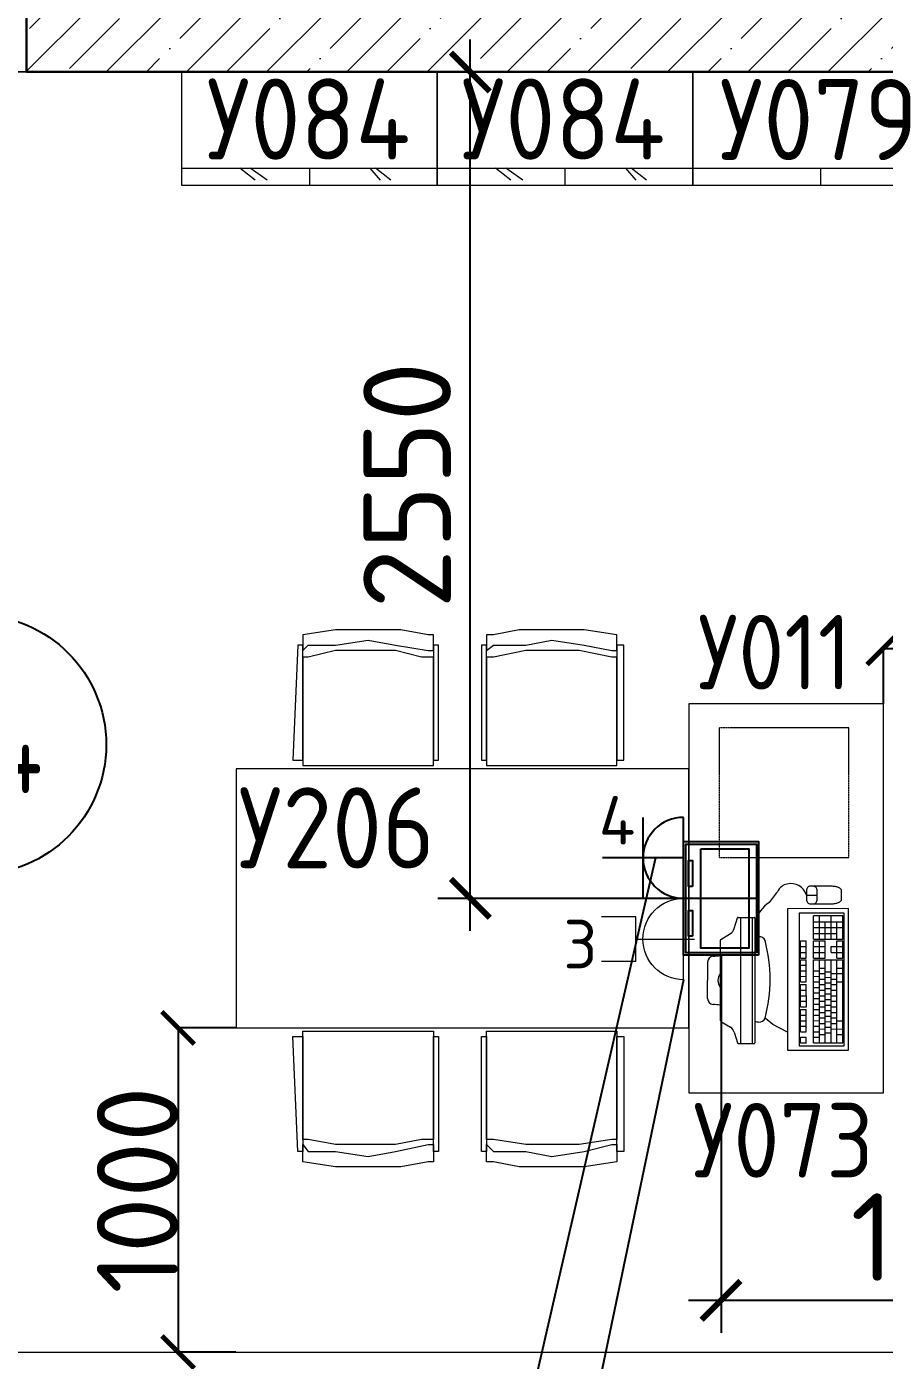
# Model space of a CAD drawing. Header units: millimetres. Extents: x -8417289 to 9420486, y 0 to 166066.
# Drawn here: x -167913 to -165266, y 67020 to 71135 of the extents above; entities that cross this region are included whole.
import ezdxf
from ezdxf import colors
from ezdxf.entities.mleader import LeaderData, LeaderLine
from ezdxf.enums import TextEntityAlignment as Align
from ezdxf.math import Vec2, Vec3

# ---------------------------------------------------------------- set-up
doc = ezdxf.new("R2010")
doc.units = ezdxf.units.MM
doc.header["$MEASUREMENT"] = 0
doc.header["$PDMODE"] = 3
doc.header["$PDSIZE"] = -4
for name, pattern in [('ADSK_Штриховая_ш2 п1', [3, 2, -1]), ('CENTER', [2, 1.25, -0.25, 0.25, -0.25]), ('HIDDEN', [6, 4, -2])]:
    doc.linetypes.add(name, pattern=pattern)
doc.layers.get('0').update_dxf_attribs({"color": 250, "lineweight": 9})
doc.layers.get('Defpoints').update_dxf_attribs({"color": 6})
for name, color, linetype, lineweight in [('_АР ТЕКСТ', 250, 'Continuous', 25), ('АР_Маркер экспликации', 239, 'Continuous', 13), ('АР_Номер помещения', 1, 'Continuous', 25), ('АР_Оси', 195, 'Continuous', 9), ('АР_Подоконники', 163, 'Continuous', 9), ('АР_Сущ Несущая стена', 216, 'Continuous', 30), ('АР_тонкая линия', 250, 'Continuous', 0), ('АР_Штриховка монолит', 250, 'Continuous', 9), ('ТХ_мебель передв', 250, 'Continuous', 13), ('ТХ_обор_комп принт', 30, 'Continuous', 13), ('ТХ_ОСНОВНОЙ', 103, 'Continuous', 25), ('ТХ_розетки СС', 3, 'Continuous', 0)]:
    doc.layers.add(name, color=color, linetype=linetype, lineweight=lineweight)
for name, color, linetype in [('ТХ_мебель передв_поз', 251, 'Continuous'), ('ТХ_обор_комп принт_поз', 30, 'Continuous'), ('ТХ_привязки ЭО', 96, 'Continuous'), ('ТХ_привязки_СС', 3, 'Continuous'), ('ТХ_привязки_ЭО', 96, 'Continuous'), ('ТХ_примечание', 40, 'Continuous'), ('ТХ_размеры', 240, 'Continuous'), ('ТХ_розетки ЭО', 86, 'Continuous')]:
    doc.layers.add(name, color=color, linetype=linetype)
doc.styles.add('GOST 2.304', font='CS_Gost2304.shx')
doc.styles.add('gost_A', font='CS_Gost2304.shx', dxfattribs={"width": 0.71})
doc.styles.add('ISOCPEUR', font='isocpeur.TTF')
doc.styles.add('ISOCPEUR_1', font='isocpeur.TTF', dxfattribs={"width": 0.9, "height": 250})
doc.dimstyles.new('R_100', dxfattribs={"dimtxt": 270, "dimasz": 120, "dimexe": 100, "dimexo": 0, "dimgap": 60, "dimtad": 1, "dimdec": 0, "dimrnd": 50, "dimzin": 0, "dimdsep": 46, "dimtxsty": 'ISOCPEUR', "dimblk": 'ARCHTICK', "dimcen": 0, "dimdle": 100, "dimclrd": 256, "dimclre": 256, "dimclrt": 256, "dimadec": 0, "dimazin": 0, "dimtfac": 2, "dimtdec": 0, "dimtofl": 0, "dimtmove": 1, "dimatfit": 3, "dimfxl": 1, "dimtvp": 3, "dimtolj": 1, "dimtzin": 0, "dimarcsym": 0})
doc.dimstyles.new('Копия SPDS', dxfattribs={"dimtxt": 250, "dimasz": 100, "dimexe": 0.5, "dimexo": 0.625, "dimtad": 1, "dimdec": 0, "dimrnd": 10, "dimtxsty": 'ISOCPEUR', "dimblk": 'ARCHTICK', "dimcen": 2.5, "dimdle": 0.5, "dimclrd": 256, "dimclre": 256, "dimclrt": 256, "dimadec": 0, "dimazin": 2, "dimtfac": 0.75, "dimtdec": 0, "dimtmove": 1, "dimatfit": 3, "dimfxl": 1, "dimtolj": 1, "dimarcsym": 1})

# ---------------------------------------------------------------- blocks, each defined once
blk = doc.blocks.new('*U81')
at = {"layer": 'АР_Номер помещения', "color": 7}
blk.add_circle((-15687.2, -2151.2), 400, dxfattribs=at)
at = {"color": 7, "style": 'ISOCPEUR', "width": 0.7, "flags": 1}
blk.add_attdef('КАТЕГОРИЯ', (-499.2, -2092.2), '', height=250, dxfattribs=at)
at = {"layer": 'АР_Номер помещения', "color": 7, "style": 'ISOCPEUR', "width": 0.7}
blk.add_attdef('НОМЕР_ПОМЕЩЕНИЯ', text='', height=300, dxfattribs=at).set_placement((-15687.2, -2151.2), align=Align.MIDDLE_CENTER)
blk = doc.blocks.new('_DotSmall')
at = {"color": 0, "linetype": 'ByBlock', "const_width": 0.5}
blk.add_lwpolyline([(-0.0625, 0, 1), (0.0625, 0, 1)], format="xyb", close=True, dxfattribs=at)
blk = doc.blocks.new('стол с тумбой 1200х600')
blk.add_lwpolyline([(-19012.2, 19801.1), (-19012.2, 21001.1), (-19612.2, 21001.1), (-19612.2, 19801.1)], close=True)
at = {"linetype": 'HIDDEN', "ltscale": 0.1}
blk.add_lwpolyline([(-19505.4, 19874.7), (-19105.4, 19874.7), (-19105.4, 20274.7), (-19505.4, 20274.7)], close=True, dxfattribs=at)
blk = doc.blocks.new('ПК-2')
at = {"extrusion": (6.19742e-05, -0.000470712, 1)}
for p, q in [((7035967.1, 1186827.6, 95), (7035877.1, 1186827.5, 95.1)), ((7035877.1, 1186827.5, 95.1), (7035877.6, 1186571, 94.9)), ((7035895.1, 1186827.5, 95.1), (7035895.6, 1186571, 94.9)), ((7035913.1, 1186827.5, 95.1), (7035913.6, 1186571, 94.9)), ((7035931.1, 1186827.6, 95.1), (7035931.6, 1186571.1, 94.9)), ((7035949.1, 1186827.6, 95.1), (7035949.6, 1186571.1, 94.9)), ((7035967.1, 1186827.6, 95), (7035967.6, 1186571.1, 94.9)), ((7036007.6, 1186827.7, 95), (7035989.6, 1186827.7, 95)), ((7036148.9, 1186442.6, 94.9), (7036148.1, 1186827.8, 95)), ((7036200.3, 1186829.7, 95), (7036149.9, 1186829.6, 95)), ((7036157.9, 1186440.8, 94.9), (7036157.1, 1186829.6, 95)), ((7036193.9, 1186440.9, 94.9), (7036193.1, 1186829.7, 95)), ((7036212.2, 1186795.1, 95), (7036202.1, 1186827.9, 95)), ((7036253.1, 1186761.9, 95), (7036223.8, 1186780.1, 95)), ((7036255.8, 1186512.8, 94.9), (7036255.4, 1186758, 95)), ((7036294.4, 1186691.8, 95), (7036294.6, 1186635.5, 94.9)), ((7036294.7, 1186579.1, 94.9), (7036294.6, 1186635.5, 94.9)), ((7035877.6, 1186566.5, 94.9), (7035877.7, 1186512.5, 94.9)), ((7035895.6, 1186566.5, 94.9), (7035895.7, 1186512.5, 94.9)), ((7035931.6, 1186566.6, 94.9), (7035931.7, 1186512.6, 94.9)), ((7035949.6, 1186566.6, 94.9), (7035949.7, 1186512.6, 94.9)), ((7035967.6, 1186566.6, 94.9), (7035967.7, 1186512.6, 94.9)), ((7035913.7, 1186548.5, 94.9), (7035913.7, 1186530.5, 94.9)), ((7035877.7, 1186508, 94.9), (7035877.9, 1186436, 94.9)), ((7035895.7, 1186508, 94.9), (7035895.9, 1186454, 94.9)), ((7035913.7, 1186508, 94.9), (7035913.9, 1186436, 94.9)), ((7035931.7, 1186508.1, 94.9), (7035931.9, 1186454.1, 94.9)), ((7035949.7, 1186508.1, 94.9), (7035949.9, 1186436.1, 94.9)), ((7035967.7, 1186508.1, 94.9), (7035967.9, 1186436.1, 94.9)), ((7036253.6, 1186508.9, 94.9), (7036224.3, 1186490.6, 94.9)), ((7036201.1, 1186440.9, 94.9), (7036150.7, 1186440.8, 94.9)), ((7036212.8, 1186475.5, 94.9), (7036202.9, 1186442.7, 94.9)), ((7035877.9, 1186436, 94.9), (7035967.9, 1186436.1, 94.9))]:
    blk.add_line(p, q, dxfattribs=at)
at = {"extrusion": (6.19742e-05, -0.000470712, 1), "elevation": -27.6}
for points in [[(7035859.1, 1186850), (7035859.9, 1186413.5), (7036048.9, 1186413.9), (7036048.1, 1186850.4)], [(7035872.6, 1186836.6), (7035873.4, 1186427.1), (7036012.9, 1186427.3), (7036012.1, 1186836.8)]]:
    blk.add_lwpolyline(points, close=True, dxfattribs=at)
for points in [[(7035967.2, 1186810.6), (7035949.2, 1186810.6)], [(7035989.6, 1186827.8), (7035989.7, 1186810.7)], [(7036007.7, 1186810.7), (7035989.7, 1186810.7)], [(7036007.6, 1186827.8), (7036007.7, 1186810.7)], [(7035895.2, 1186802), (7035877.2, 1186801.9)], [(7035895.2, 1186784.9), (7035877.2, 1186784.8)], [(7035913.2, 1186784.9), (7035895.2, 1186784.9)], [(7035931.2, 1186796.6), (7035913.2, 1186796.5)], [(7035931.2, 1186779.5), (7035913.2, 1186779.4)], [(7035949.2, 1186802.1), (7035931.2, 1186802)], [(7035949.2, 1186785), (7035931.2, 1186784.9)], [(7035967.2, 1186793.5), (7035949.2, 1186793.5)], [(7035967.2, 1186776.4), (7035949.2, 1186776.4)], [(7035989.7, 1186793.6), (7035989.8, 1186725.2)], [(7036007.7, 1186793.6), (7035989.7, 1186793.6)], [(7036007.7, 1186776.5), (7035989.7, 1186776.5)], [(7036007.7, 1186793.6), (7036007.8, 1186725.2)], [(7036048.2, 1186794.9), (7036092.7, 1186771.5), (7036117.2, 1186751.9)], [(7035895.3, 1186759.2), (7035877.3, 1186759.2)], [(7035913.2, 1186767.8), (7035895.2, 1186767.8)], [(7035913.3, 1186750.7), (7035895.3, 1186750.7)], [(7035913.3, 1186733.6), (7035895.3, 1186733.6)], [(7035931.2, 1186762.4), (7035913.2, 1186762.3)], [(7035931.3, 1186745.3), (7035913.3, 1186745.2)], [(7035931.3, 1186728.2), (7035913.3, 1186728.1)], [(7035949.2, 1186767.9), (7035931.2, 1186767.8)], [(7035949.3, 1186750.8), (7035931.3, 1186750.7)], [(7035949.3, 1186733.7), (7035931.3, 1186733.6)], [(7035967.3, 1186759.3), (7035949.3, 1186759.3)], [(7035967.3, 1186742.2), (7035949.3, 1186742.2)], [(7036007.8, 1186759.4), (7035989.8, 1186759.4)], [(7036007.8, 1186742.3), (7035989.8, 1186742.3)], [(7035913.3, 1186716.5), (7035895.3, 1186716.5)], [(7035913.4, 1186699.4), (7035895.4, 1186699.4)], [(7035931.3, 1186711.1), (7035913.3, 1186711)], [(7035931.4, 1186694), (7035913.4, 1186693.9)], [(7035949.3, 1186716.6), (7035931.3, 1186716.5)], [(7035949.4, 1186699.5), (7035931.4, 1186699.4)], [(7035967.3, 1186725.1), (7035949.3, 1186725.1)], [(7035967.3, 1186708), (7035949.3, 1186708)], [(7035967.4, 1186690.9), (7035949.4, 1186690.9)], [(7036007.8, 1186725.2), (7035989.8, 1186725.2)], [(7035989.8, 1186716.6), (7035990, 1186648.2)], [(7036007.8, 1186716.7), (7035989.8, 1186716.6)], [(7036007.9, 1186699.6), (7035989.9, 1186699.5)], [(7036007.8, 1186716.7), (7036008, 1186648.3)], [(7035913.4, 1186682.3), (7035895.4, 1186682.3)], [(7035913.4, 1186665.2), (7035895.4, 1186665.2)], [(7035913.5, 1186648.1), (7035895.5, 1186648.1)], [(7035931.4, 1186676.9), (7035913.4, 1186676.8)], [(7035931.4, 1186659.8), (7035913.4, 1186659.7)], [(7035949.4, 1186682.4), (7035931.4, 1186682.3)], [(7035949.4, 1186665.3), (7035931.4, 1186665.2)], [(7035949.5, 1186648.2), (7035931.5, 1186648.1)], [(7035967.4, 1186673.8), (7035949.4, 1186673.8)], [(7035967.4, 1186656.7), (7035949.4, 1186656.7)], [(7036007.9, 1186682.5), (7035989.9, 1186682.4)], [(7036007.9, 1186665.4), (7035989.9, 1186665.3)], [(7036008, 1186648.3), (7035990, 1186648.2)], [(7035895.5, 1186639.5), (7035877.5, 1186639.5)], [(7035895.5, 1186613.9), (7035877.5, 1186613.8)], [(7035913.5, 1186631), (7035895.5, 1186631)], [(7035913.5, 1186613.9), (7035895.5, 1186613.9)], [(7035931.5, 1186642.7), (7035913.5, 1186642.6)], [(7035931.5, 1186625.6), (7035913.5, 1186625.5)], [(7035931.5, 1186608.5), (7035913.5, 1186608.4)], [(7035949.5, 1186631.1), (7035931.5, 1186631)], [(7035949.5, 1186614), (7035931.5, 1186613.9)], [(7035967.5, 1186639.6), (7035949.5, 1186639.6)], [(7035967.5, 1186622.5), (7035949.5, 1186622.5)], [(7035967.5, 1186605.4), (7035949.5, 1186605.4)], [(7035990, 1186639.7), (7035990.1, 1186571.3)], [(7036008, 1186639.7), (7035990, 1186639.7)], [(7036008, 1186622.6), (7035990, 1186622.6)], [(7036008, 1186605.5), (7035990, 1186605.5)], [(7036008, 1186639.7), (7036008.1, 1186571.3)], [(7035895.6, 1186596.8), (7035877.6, 1186596.7)], [(7035967.6, 1186571.2), (7035877.6, 1186571.1)], [(7035895.6, 1186566.6), (7035877.6, 1186566.6)], [(7035949.6, 1186596.9), (7035931.6, 1186596.8)], [(7035967.6, 1186566.7), (7035931.6, 1186566.7)], [(7036008.1, 1186588.4), (7035990.1, 1186588.4)], [(7036008.1, 1186571.3), (7035990.1, 1186571.3)], [(7035990.1, 1186566.8), (7035990.2, 1186512.8)], [(7036008.1, 1186566.8), (7035990.1, 1186566.8)], [(7036008.1, 1186566.8), (7036008.2, 1186512.8)], [(7035913.7, 1186548.6), (7035877.7, 1186548.6)], [(7035913.7, 1186530.6), (7035877.7, 1186530.6)], [(7035967.7, 1186548.7), (7035931.7, 1186548.7)], [(7035967.7, 1186530.7), (7035931.7, 1186530.7)], [(7036008.2, 1186548.8), (7035990.2, 1186548.8)], [(7036008.2, 1186530.8), (7035990.2, 1186530.8)], [(7035895.7, 1186512.6), (7035877.7, 1186512.6)], [(7035967.7, 1186508.2), (7035877.7, 1186508.1)], [(7035967.8, 1186490.2), (7035895.8, 1186490.1)], [(7035967.7, 1186512.7), (7035931.7, 1186512.7)], [(7036008.2, 1186512.8), (7035990.2, 1186512.8)], [(7036008.2, 1186512.8), (7035990.2, 1186512.8)], [(7035967.8, 1186472.2), (7035877.8, 1186472.1)], [(7035967.8, 1186454.2), (7035877.8, 1186454.1)], [(7035989.9, 1186371.7), (7035957, 1186371.6)]]:
    blk.add_lwpolyline(points, dxfattribs=at)
for points in [[(7035989.9, 1186371.7, 0.397637), (7036050, 1186337.9, 0.110351), (7036066.5, 1186345.2, 0.08312), (7036079.9, 1186362.3, 0.014729), (7036105, 1186394.7, 0.170175), (7036148.8, 1186454, -0.037673)], [(7035968.4, 1186398.6, 0.114539), (7035964.1, 1186397.6, 0.103755), (7035960.3, 1186394.6, 0.091433), (7035957.9, 1186390.4, 0.084292), (7035957, 1186385.1), (7035957.1, 1186358.1, 0.084292), (7035958, 1186352.8, 0.091433), (7035960.4, 1186348.6, 0.103755), (7035964.2, 1186345.6, 0.114539), (7035968.5, 1186344.6, 0.114539)]]:
    blk.add_lwpolyline(points, format="xyb", dxfattribs=at)
blk.add_lwpolyline([(7035881.8, 1186384.9), (7035881.9, 1186357.9, 0.19919), (7035883.7, 1186353.6, 0.098412), (7035891.5, 1186348.4, 0.055653), (7035901.3, 1186345.6, 0.042416), (7035914.6, 1186344.5), (7035978.5, 1186344.6, 0.114539), (7035982.8, 1186345.6, 0.103755), (7035986.6, 1186348.6, 0.091433), (7035989, 1186352.9, 0.084292), (7035989.9, 1186358.2), (7035989.8, 1186385.2, 0.084292), (7035988.9, 1186390.4, 0.091433), (7035986.5, 1186394.7, 0.103755), (7035982.7, 1186397.7, 0.114539), (7035978.4, 1186398.6), (7035914.5, 1186398.5, 0.042416), (7035901.2, 1186397.4, 0.055653), (7035891.4, 1186394.5, 0.098412), (7035883.6, 1186389.3, 0.19919)], format="xyb", close=True, dxfattribs=at)
at = {"extrusion": (6.19742e-05, -0.000470712, 1)}
for centre, radius, start, end in [((7036149.9, 1186827.9, -27.6), 1.8, 90.1091, 180.1091), ((7036200.3, 1186828, -27.6), 1.8, 0.1091, 90.1091), ((7036238, 1186803.1, -27.6), 27, 197.1145, 238.1415), ((7036579.1, 1186631.2, -27.6), 477.4, 165.3648, 179.8791), ((7036134.2, 1186746.1, -27.6), 18, 82.9331, 161.3058), ((7036116.2, 1186600.9, -27.6), 164.3, 78.7654, 82.9331), ((7036250.8, 1186758.1, -27.6), 4.5, 0.1091, 59.6301), ((7036293.3, 1186965.7, -27.6), 256.3, 261.5096, 266.4787), ((7036276.4, 1186691.9, -27.6), 18, 0.1091, 86.4787), ((7036228.8, 1186635.5, -27.6), 33.8, 322.7271, 37.4911), ((7036579.1, 1186635.1, -27.6), 477.4, 180.3391, 194.8534), ((7036276.6, 1186579.2, -27.6), 18, 273.7395, 0.1091), ((7036294.5, 1186305.4, -27.6), 256.3, 93.7395, 98.7086), ((7036134.7, 1186518.5, -27.6), 18, 198.9124, 277.2851), ((7036116.1, 1186663.6, -27.6), 164.3, 277.2851, 281.4528), ((7036238.7, 1186467.8, -27.6), 27, 122.0766, 163.1037), ((7036251.3, 1186512.9, -27.6), 4.5, 300.5881, 0.1091), ((7036150.6, 1186442.7, -27.6), 1.8, 180.1091, 270.1091), ((7036201, 1186442.8, -27.6), 1.8, 270.1091, 0.1091)]:
    blk.add_arc(centre, radius, start, end, dxfattribs=at)
blk = doc.blocks.new('Стол приставной с 4 стульями')
at = {"layer": 'ТХ_мебель передв'}
for points in [[(281712, -145869.7), (281712, -144472), (280912.6, -144472), (280912.6, -145869.7)], [(280552.6, -144678.5), (280531.4, -144694.4), (280531.4, -144779.1), (280515.5, -144879.7), (280531.4, -144964.4), (280552.6, -145065), (280552.6, -145080.8), (280499.6, -145080.8), (280499.6, -145065), (280483.7, -144980.2), (280483.7, -144879.7), (280483.7, -144779.1), (280499.6, -144678.5)], [(280568.4, -144678.5), (280531.4, -144678.5), (280531.4, -144662.6), (280886.1, -144646.7), (280886.1, -144678.5)], [(280886.1, -144646.7), (280886.1, -144678.5), (280568.4, -144678.5), (280531.4, -144678.5), (280531.4, -144662.6)], [(280568.4, -145080.8), (280568.4, -145043.8), (280552.6, -144964.4), (280552.6, -144879.7), (280552.6, -144779.1), (280568.4, -144694.4), (280568.4, -144678.5), (280902, -144678.5), (280902, -145080.8)], [(280902, -144678.5), (280902, -145080.8), (280568.4, -145080.8), (280568.4, -145043.8), (280552.6, -144964.4), (280552.6, -144879.7), (280552.6, -144779.1), (280568.4, -144694.4), (280568.4, -144678.5)], [(282056.1, -145080.8), (282056.1, -145043.8), (282077.3, -144964.4), (282077.3, -144879.7), (282077.3, -144779.1), (282056.1, -144694.4), (282056.1, -144678.5), (281722.6, -144678.5), (281722.6, -145080.8)], [(281722.6, -144678.5), (281722.6, -145080.8), (282056.1, -145080.8), (282056.1, -145043.8), (282077.3, -144964.4), (282077.3, -144879.7), (282077.3, -144779.1), (282056.1, -144694.4), (282056.1, -144678.5)], [(282056.1, -144678.5), (282093.2, -144678.5), (282093.2, -144662.6), (281738.5, -144646.7), (281738.5, -144678.5)], [(281738.5, -144646.7), (281738.5, -144678.5), (282056.1, -144678.5), (282093.2, -144678.5), (282093.2, -144662.6)], [(282093.2, -144779.1), (282109, -144879.7), (282093.2, -144964.4), (282077.3, -145065), (282077.3, -145080.8), (282093.2, -145080.8), (282124.9, -145080.8), (282124.9, -145065), (282140.8, -144980.3), (282140.8, -144879.7), (282140.8, -144779.1), (282124.9, -144678.5), (282077.3, -144678.5), (282093.2, -144694.4)], [(282077.3, -144678.5), (282093.2, -144694.4), (282093.2, -144779.1), (282109, -144879.7), (282093.2, -144964.4), (282077.3, -145065), (282077.3, -145080.8), (282124.9, -145080.8), (282124.9, -145065), (282140.8, -144980.2), (282140.8, -144879.7), (282140.8, -144779.1), (282124.9, -144678.5)], [(280531.4, -145096.7), (280531.4, -145080.8), (280552.5, -145080.8), (280886.1, -145080.8), (280886.1, -145096.7)], [(280886.1, -145080.8), (280886.1, -145096.7), (280531.4, -145096.7), (280531.4, -145080.8), (280552.5, -145080.8)], [(282093.2, -145096.7), (282093.2, -145080.8), (282077.3, -145080.8), (281738.5, -145080.8), (281738.5, -145096.7)], [(281738.5, -145080.8), (281738.5, -145096.7), (282093.2, -145096.7), (282093.2, -145080.8), (282077.3, -145080.8)], [(280531.4, -145366.7), (280515.5, -145446.1), (280531.4, -145546.7), (280552.5, -145631.4), (280552.5, -145647.3), (280531.4, -145647.3), (280499.6, -145647.3), (280483.7, -145546.7), (280483.7, -145446.1), (280483.7, -145345.5), (280499.6, -145266.1), (280499.6, -145245), (280552.5, -145245), (280531.4, -145266.1)], [(280552.6, -145245), (280531.4, -145266.1), (280531.4, -145366.7), (280515.5, -145446.1), (280531.4, -145546.7), (280552.6, -145631.4), (280552.6, -145647.3), (280499.6, -145647.3), (280483.7, -145546.7), (280483.7, -145446.1), (280483.7, -145345.6), (280499.6, -145266.1), (280499.6, -145245)], [(280568.4, -145245), (280531.4, -145245), (280531.4, -145229.1), (280886.1, -145229.1), (280886.1, -145245)], [(280886.1, -145229.1), (280886.1, -145245), (280568.4, -145245), (280531.4, -145245), (280531.4, -145229.1)], [(280568.4, -145647.3), (280568.4, -145631.4), (280552.6, -145530.8), (280552.6, -145446.1), (280552.6, -145366.7), (280568.4, -145266.1), (280568.4, -145245), (280902, -145245), (280902, -145647.3)], [(280902, -145245), (280902, -145647.3), (280568.4, -145647.3), (280568.4, -145631.4), (280552.6, -145530.8), (280552.6, -145446.1), (280552.6, -145366.7), (280568.4, -145266.1), (280568.4, -145245)], [(282056.1, -145647.3), (282056.1, -145631.4), (282077.3, -145530.8), (282077.3, -145446.1), (282077.3, -145366.7), (282056.1, -145266.1), (282056.1, -145245), (281722.6, -145245), (281722.6, -145647.3)], [(281722.6, -145245), (281722.6, -145647.3), (282056.1, -145647.3), (282056.1, -145631.4), (282077.3, -145530.8), (282077.3, -145446.1), (282077.3, -145366.7), (282056.1, -145266.1), (282056.1, -145245)], [(282056.1, -145245), (282093.2, -145245), (282093.2, -145229.1), (281738.5, -145229.1), (281738.5, -145245)], [(281738.5, -145229.1), (281738.5, -145245), (282056.1, -145245), (282093.2, -145245), (282093.2, -145229.1)], [(282093.2, -145366.7), (282109, -145446.1), (282093.2, -145546.7), (282077.3, -145631.4), (282077.3, -145647.3), (282093.2, -145647.3), (282124.9, -145647.3), (282140.8, -145546.7), (282140.8, -145446.1), (282140.8, -145345.5), (282124.9, -145266.1), (282124.9, -145245), (282077.3, -145245), (282093.2, -145266.1)], [(282077.3, -145245), (282093.2, -145266.1), (282093.2, -145366.7), (282109, -145446.1), (282093.2, -145546.7), (282077.3, -145631.4), (282077.3, -145647.3), (282124.9, -145647.3), (282140.8, -145546.7), (282140.8, -145446.1), (282140.8, -145345.6), (282124.9, -145266.1), (282124.9, -145245)], [(280531.4, -145668.5), (280531.4, -145647.3), (280552.5, -145647.3), (280886.1, -145647.3), (280886.1, -145668.5)], [(280886.1, -145647.3), (280886.1, -145668.5), (280531.4, -145668.5), (280531.4, -145647.3), (280552.5, -145647.3)], [(282093.2, -145668.5), (282093.2, -145647.3), (282077.3, -145647.3), (281738.5, -145647.3), (281738.5, -145668.5)], [(281738.5, -145647.3), (281738.5, -145668.5), (282093.2, -145668.5), (282093.2, -145647.3), (282077.3, -145647.3)]]:
    blk.add_lwpolyline(points, close=True, dxfattribs=at)
for points in [[(280531.4, -144779.1), (280515.5, -144879.7), (280531.4, -144964.4), (280552.5, -145065), (280552.5, -145080.8), (280531.4, -145080.8), (280499.6, -145080.8), (280499.6, -145065), (280483.7, -144980.3), (280483.7, -144879.7), (280483.7, -144779.1), (280499.6, -144678.5), (280552.5, -144678.5), (280531.4, -144694.4)], [(280531.4, -144694.4), (280531.4, -144779.1)]]:
    blk.add_lwpolyline(points, dxfattribs=at)
blk = doc.blocks.new('_ArchTick')
at = {"color": 0, "linetype": 'ByBlock', "const_width": 0.15}
blk.add_lwpolyline([(-0.5, -0.5), (0.5, 0.5)], dxfattribs=at)
blk = doc.blocks.new('*D2655')
at = {"layer": 'Defpoints', "color": 0, "lineweight": 13, "transparency": 16777216}
for p in [(-164268.9, 69217), (-164268.9, 69051.5), (-165268.9, 69045.6)]:
    blk.add_point(p, dxfattribs=at)
at = {"layer": 'ТХ_размеры', "lineweight": -2, "transparency": 16777216}
for p, q in [((-165269.4, 69217), (-164268.4, 69217)), ((-165268.9, 69046.3), (-165268.9, 69217.5)), ((-164268.9, 69052.1), (-164268.9, 69217.5))]:
    blk.add_line(p, q, dxfattribs=at)
at = {"layer": 'ТХ_размеры', "lineweight": -2, "transparency": 16777216, "xscale": 100, "yscale": 100, "zscale": 100, "rotation": 180}
blk.add_blockref('_ArchTick', (-165268.9, 69217), dxfattribs=at)
at = {"layer": 'ТХ_размеры', "lineweight": -2, "transparency": 16777216, "xscale": 100, "yscale": 100, "zscale": 100}
blk.add_blockref('_ArchTick', (-164268.9, 69217), dxfattribs=at)
at = {"layer": 'ТХ_размеры', "transparency": 16777216, "insert": (-164768.9, 69342.6), "char_height": 250, "attachment_point": 5, "style": 'ISOCPEUR'}
blk.add_mtext('\\A1;1000', dxfattribs=at)
blk = doc.blocks.new('*D2656')
at = {"layer": 'Defpoints', "color": 0, "lineweight": 13, "transparency": 16777216}
for p in [(-167266.5, 68045.9), (-167445.5, 67045.6), (-167266.5, 67045.6)]:
    blk.add_point(p, dxfattribs=at)
at = {"layer": 'ТХ_размеры', "lineweight": -2, "transparency": 16777216}
for p, q in [((-167267.2, 68045.9), (-167446, 68045.9)), ((-167445.5, 68046.4), (-167445.5, 67045.1)), ((-167267.2, 67045.6), (-167446, 67045.6))]:
    blk.add_line(p, q, dxfattribs=at)
at = {"layer": 'ТХ_размеры', "lineweight": -2, "transparency": 16777216, "xscale": 100, "yscale": 100, "zscale": 100}
for p, rotation in [((-167445.5, 68045.9), 90), ((-167445.5, 67045.6), 270)]:
    blk.add_blockref('_ArchTick', p, dxfattribs=dict(at, rotation=rotation))
at = {"layer": 'ТХ_размеры', "transparency": 16777216, "insert": (-167571.1, 67545.8), "char_height": 250, "attachment_point": 5, "rotation": 90, "style": 'ISOCPEUR'}
blk.add_mtext('\\A1;1000', dxfattribs=at)
blk = doc.blocks.new('Шкаф канцелярский закрытый')
at = {"layer": 'ТХ_мебель передв'}
blk.add_lwpolyline([(207495.5, -155297.4), (207495.5, -154508.5), (207146, -154508.5), (207146, -155297.4)], close=True, dxfattribs=at)
for points in [[(207199, -154508.5), (207199, -155297.4)], [(207199, -154902.9), (207146, -154902.9)]]:
    blk.add_lwpolyline(points, dxfattribs=at)
blk = doc.blocks.new('Шкаф канцелярский со стеклом')
at = {"layer": 'ТХ_мебель передв'}
blk.add_lwpolyline([(202579.9, -153285.1), (202579.9, -152496.3), (202929.4, -152496.3), (202929.4, -153285.1)], close=True, dxfattribs=at)
for points in [[(202876.4, -152496.3), (202876.4, -153285.1)], [(202913.5, -152723.9), (202876.4, -152676.3)], [(202913.5, -152761), (202876.4, -152708)], [(202876.4, -152890.7), (202929.4, -152890.7)], [(202913.5, -153110.4), (202876.4, -153078.6)], [(202913.5, -153142.2), (202876.4, -153094.5)]]:
    blk.add_lwpolyline(points, dxfattribs=at)
blk = doc.blocks.new('*U3110')
at = {"color": 0, "linetype": 'ByBlock', "lineweight": -2}
for p, q in [((0, 2.5), (0, -2.5)), ((2.5, 2.5), (2.5, -2.5)), ((0, 0), (2.5, 0)), ((2.5, 0), (5, 0))]:
    blk.add_line(p, q, dxfattribs=at)
blk.add_arc((0, 0), 2.5, 270, 90, dxfattribs=at)
at = {"style": 'GOST 2.304', "width": 0.8, "flags": 1}
blk.add_attdef('MARKA', (-9.86, 4.543), '', height=2.5, dxfattribs=at)
at = {"ltscale": 50, "style": 'gost_A', "width": 0.71}
blk.add_attdef('№GRUP', text='', height=2.5, dxfattribs=at).set_placement((5.141, 6.046), align=Align.MIDDLE_CENTER)
blk = doc.blocks.new('RG45 блок на 2 шт')
at = {"color": 0, "linetype": 'ByBlock', "lineweight": -2, "ltscale": 100}
for p, q in [((-22.3, 120.5), (-22.3, -120.5)), ((-163.9, 66.1), (-265.9, 66.1)), ((-163.9, 66.1), (-163.9, -66.1)), ((-163.9, 0), (10.4, 0)), ((-163.9, -66.1), (-265.9, -66.1))]:
    blk.add_line(p, q, dxfattribs=at)
blk.add_arc((-22.3, 0), 120.5, 90, 270, dxfattribs=at)
blk = doc.blocks.new('Лючок ДКС 8 роз')
at = {"ltscale": 40}
for points in [[(-115.5, 175), (115.5, 175), (115.5, -175), (-115.5, -175)], [(-109, 167.5), (109, 167.5), (109, -167.5), (-109, -167.5)], [(62.5, -153.4), (-86.3, -153.4), (-86.3, 153.4), (62.5, 153.4)], [(87.9, 116.5), (100.7, 116.5), (100.7, 36.9), (87.9, 36.9)], [(87.9, -36.9), (100.7, -36.9), (100.7, -116.5), (87.9, -116.5)]]:
    blk.add_lwpolyline(points, close=True, dxfattribs=at)
blk = doc.blocks.new('*D2689')
at = {"layer": 'Defpoints', "color": 0, "linetype": 'ByBlock', "lineweight": 13, "ltscale": 500, "transparency": 16777216}
for p in [(-166543.6, 70995.6), (-165654.4, 70995.6), (-165654.4, 68445.6)]:
    blk.add_point(p, dxfattribs=at)
at = {"layer": 'ТХ_привязки_ЭО', "linetype": 'ByBlock', "lineweight": -2, "ltscale": 500, "transparency": 16777216}
for p, q in [((-166543.6, 68345.6), (-166543.6, 71095.6)), ((-165654.4, 70995.6), (-166643.6, 70995.6)), ((-165654.4, 68445.6), (-166643.6, 68445.6))]:
    blk.add_line(p, q, dxfattribs=at)
at = {"layer": 'ТХ_привязки_ЭО', "linetype": 'ByBlock', "lineweight": -2, "ltscale": 500, "transparency": 16777216, "xscale": 120, "yscale": 120, "zscale": 120}
for p, rotation in [((-166543.6, 70995.6), 90), ((-166543.6, 68445.6), 270)]:
    blk.add_blockref('_ArchTick', p, dxfattribs=dict(at, rotation=rotation))
at = {"layer": 'ТХ_привязки_ЭО', "linetype": 'ByBlock', "lineweight": 13, "ltscale": 500, "transparency": 16777216, "insert": (-166738.6, 69720.6), "char_height": 270, "attachment_point": 5, "rotation": 90, "style": 'ISOCPEUR'}
blk.add_mtext('\\A1;2550', dxfattribs=at)
blk = doc.blocks.new('*D2690')
at = {"layer": 'Defpoints', "color": 0, "linetype": 'ByBlock', "lineweight": 13, "ltscale": 500, "transparency": 16777216}
for p in [(-165769.9, 68270.6), (-164268.9, 68270.6), (-164268.9, 67205.4)]:
    blk.add_point(p, dxfattribs=at)
at = {"layer": 'ТХ_привязки_ЭО', "linetype": 'ByBlock', "lineweight": -2, "ltscale": 500, "transparency": 16777216}
for p, q in [((-165769.9, 68270.6), (-165769.9, 67105.4)), ((-164268.9, 68270.6), (-164268.9, 67105.4)), ((-165869.9, 67205.4), (-164168.9, 67205.4))]:
    blk.add_line(p, q, dxfattribs=at)
at = {"layer": 'ТХ_привязки_ЭО', "linetype": 'ByBlock', "lineweight": -2, "ltscale": 500, "transparency": 16777216, "xscale": 120, "yscale": 120, "zscale": 120, "rotation": 180}
blk.add_blockref('_ArchTick', (-165769.9, 67205.4), dxfattribs=at)
at = {"layer": 'ТХ_привязки_ЭО', "linetype": 'ByBlock', "lineweight": -2, "ltscale": 500, "transparency": 16777216, "xscale": 120, "yscale": 120, "zscale": 120}
blk.add_blockref('_ArchTick', (-164268.9, 67205.4), dxfattribs=at)
at = {"layer": 'ТХ_привязки_ЭО', "linetype": 'ByBlock', "lineweight": 13, "ltscale": 500, "transparency": 16777216, "insert": (-165019.4, 67400.4), "char_height": 270, "attachment_point": 5, "style": 'ISOCPEUR'}
blk.add_mtext('\\A1;1500', dxfattribs=at)
blk = doc.blocks.new('_None')

msp = doc.modelspace()

# ---------------------------------------------------------------- hatches: boundary and pattern name
at = {"layer": 'АР_Штриховка монолит', "ltscale": 100}
h = msp.add_hatch(dxfattribs=at)
h.set_pattern_fill('ANSI35', color=256, scale=700)
h.set_pattern_definition([(45, (-1163391.66, 165205.58), (-123.743687, 123.743687), []), (45, (-1163267.92, 165205.58), (-123.743687, 123.743687), [218.75, -43.75, 0, -43.75])])
h.paths.add_polyline_path([(-156388.9, 61655.7), (-160138.9, 61655.7), (-160138.9, 67141.4), (-160438.9, 67141.4), (-160438.9, 61655.7), (-164068.9, 61655.7), (-164068.9, 68441.9), (-160438.9, 68441.9), (-160438.9, 68271.4), (-160138.9, 68271.4), (-160138.9, 68601.9), (-160258.8, 68602), (-160258.8, 70995.7), (-160138.9, 70995.7), (-160138.9, 71983.2), (-160438.9, 71983.2), (-160438.9, 71195.7), (-161627.3, 71195.7), (-161627.3, 70995.7), (-160258.8, 70995.7), (-160258.8, 68602), (-164068.9, 68601.9), (-164068.9, 70995.7), (-161613.4, 70995.7), (-161613.4, 71195.7), (-164068.9, 71195.7), (-164068.9, 71195.7), (-164168.9, 71195.7), (-164168.9, 71195.7), (-167912.8, 71195.7), (-167912.8, 70995.7), (-164268.9, 70995.7), (-164268.9, 61455.7), (-156388.9, 61455.7)])

# ---------------------------------------------------------------- linework, layer by layer
at = {"layer": 'АР_Оси', "linetype": 'CENTER', "ltscale": 1000}
msp.add_line((-224367.6, 70995.7), (-140770.4, 70995.7), dxfattribs=at)
at = {"layer": 'АР_Подоконники', "ltscale": 100}
msp.add_line((-172065.4, 67045.7), (-164268.9, 67045.7), dxfattribs=at)
at = {"layer": 'АР_Сущ Несущая стена', "ltscale": 100}
for p, q in [((-167912.8, 71195.7), (-167912.8, 70995.7)), ((-167912.8, 70995.7), (-164268.9, 70995.7))]:
    msp.add_line(p, q, dxfattribs=at)
at = {"layer": 'АР_тонкая линия', "linetype": 'ADSK_Штриховая_ш2 п1', "ltscale": 50}
msp.add_line((-167875.8, 70995.7), (-169042.8, 70995.7), dxfattribs=at)

# ---------------------------------------------------------------- block references
at = {"layer": 'АР_Маркер экспликации', "color": 7}
ref = msp.add_blockref('*U81', (-152380.2, 71071), dxfattribs=at)
ref.add_attrib('НОМЕР_ПОМЕЩЕНИЯ', '104', dxfattribs={"layer": 'АР_Номер помещения', "color": 7, "height": 300, "style": 'ISOCPEUR', "width": 0.7}).set_placement((-168067.4, 68919.8), align=Align.MIDDLE_CENTER)
at = {"layer": 'ТХ_мебель передв', "rotation": 180}
msp.add_blockref('стол с тумбой 1200х600', (-184881, 88846.8), dxfattribs=at)
at = {"layer": 'ТХ_обор_комп принт', "rotation": 179.8909180547823}
msp.add_blockref('ПК-2', (6872729.8, 1241430, -95), dxfattribs=at)
at = {"layer": 'ТХ_ОСНОВНОЙ', "xscale": -1, "rotation": 90}
for p in [(-319931.1, 273575.6), (-319142.2, 273575.6)]:
    msp.add_blockref('Шкаф канцелярский со стеклом', p, dxfattribs=at)
at = {"layer": 'ТХ_ОСНОВНОЙ', "rotation": 90}
for name, p in [('Шкаф канцелярский закрытый', (-320365.6, -136499.8)), ('Стол приставной с 4 стульями', (-311738.5, -212866.6))]:
    msp.add_blockref(name, p, dxfattribs=at)
at = {"layer": 'ТХ_розетки СС', "ltscale": 50, "xscale": -1.041666665, "yscale": 1.041666665, "zscale": 1.041666665, "rotation": 180}
msp.add_blockref('RG45 блок на 2 шт', (-165862.1, 68320.1), dxfattribs=at)
at = {"layer": 'ТХ_розетки ЭО', "linetype": 'ByBlock', "ltscale": 50, "xscale": 50, "yscale": 50, "zscale": 50, "rotation": 180}
msp.add_blockref('*U3110', (-165885.4, 68570.6), dxfattribs=at)
at = {"layer": 'ТХ_розетки ЭО', "ltscale": 50, "rotation": 180}
msp.add_blockref('Лючок ДКС 8 роз', (-165769.9, 68445.6), dxfattribs=at)

# ---------------------------------------------------------------- texts
at = {"layer": 'ТХ_мебель передв_поз', "style": 'ISOCPEUR_1', "width": 0.9}
for s, p in [('У084', (-167358.9, 70725.1)), ('У084', (-166572.4, 70725.1)), ('У079', (-165775.7, 70723.5)), ('У206', (-167260.8, 68538.1))]:
    msp.add_text(s, height=250, dxfattribs=at).set_placement(p)
at = {"layer": 'ТХ_мебель передв_поз', "lineweight": 35, "style": 'ISOCPEUR_1', "width": 0.9}
msp.add_text('У011', height=230, dxfattribs=at).set_placement((-165842.5, 69090.2))
at = {"layer": 'ТХ_обор_комп принт_поз', "lineweight": 0, "ltscale": 100, "transparency": 33554687, "style": 'ISOCPEUR_1', "width": 0.9}
msp.add_text('У073', height=230, dxfattribs=at).set_placement((-165857.5, 67584.2))
at = {"layer": 'ТХ_розетки СС', "style": 'ISOCPEUR'}
msp.add_text('3', height=150, dxfattribs=at).set_placement((-166256.7, 68229.4, 0))
at = {"layer": 'ТХ_розетки ЭО', "style": 'ISOCPEUR'}
msp.add_text('4', height=150, dxfattribs=at).set_placement((-166147.2, 68611.5, 0))

# ---------------------------------------------------------------- dimensions: what is measured, and where the dimension line sits
at = {"layer": 'ТХ_привязки_ЭО', "linetype": 'ByBlock', "lineweight": 13, "ltscale": 500}
dim = msp.add_linear_dim(base=(-166543.6, 70995.6), p1=(-165654.4, 68445.6), p2=(-165654.4, 70995.6), angle=90, dimstyle='R_100', override={"dimpost": '\\X'}, dxfattribs=at)
dim.commit()
dim.dimension.update_dxf_attribs({"geometry": '*D2689', "text_midpoint": (-166738.6, 69720.6)})
dim = msp.add_linear_dim(base=(-164268.9, 67205.4), p1=(-165769.9, 68270.6), p2=(-164268.9, 68270.6), dimstyle='R_100', override={"dimpost": '\\X'}, dxfattribs=at)
dim.commit()
dim.dimension.update_dxf_attribs({"geometry": '*D2690', "text_midpoint": (-165019.4, 67400.4)})
at = {"layer": 'ТХ_размеры'}
dim = msp.add_linear_dim(base=(-164268.9, 69217), p1=(-165268.9, 69045.6), p2=(-164268.9, 69051.5), dimstyle='Копия SPDS', dxfattribs=at)
dim.commit()
dim.dimension.update_dxf_attribs({"geometry": '*D2655', "text_midpoint": (-164768.9, 69342.6)})
dim = msp.add_linear_dim(base=(-167445.5, 67045.6), p1=(-167266.5, 68045.9), p2=(-167266.5, 67045.6), angle=90, dimstyle='Копия SPDS', dxfattribs=at)
dim.commit()
dim.dimension.update_dxf_attribs({"geometry": '*D2656', "text_midpoint": (-167571.1, 67545.8)})

# ---------------------------------------------------------------- leaders
at = {"layer": '_АР ТЕКСТ'}
ml = msp.add_multileader_mtext('Standard', dxfattribs=at)
ml.set_content('{\\W0.8;-2,550}', color=256, style='ISOCPEUR')
ml.set_leader_properties(color=256, linetype='Continuous', lineweight=-1)
ml.set_arrow_properties(name='DOTSMALL')
ml.build(insert=Vec2(0, 0))
ml.multileader.update_dxf_attribs({"has_text_frame": 1, "text_left_attachment_type": 4, "text_right_attachment_type": 4, "dogleg_length": 100, "arrow_head_size": 180})
ctx = ml.context
ctx.base_point, ctx.char_height, ctx.arrow_head_size, ctx.landing_gap_size, ctx.plane_origin = Vec3(-302775.8, 123943.3, -2), 250, 180, 50, Vec3(-302295.5, 121699.2, -2)
ctx.left_attachment, ctx.right_attachment = 4, 4
notes = []
notes.append((ctx, [(0, (0, 0, 0), (0, 0), (1, 0), 1, [])]))
ctx.mtext.insert, ctx.mtext.width, ctx.mtext.defined_height, ctx.mtext.line_spacing_style, ctx.mtext.flow_direction = Vec3(-302725.8, 124276.6, -2), 801.086, 330.7, 2, 5
ml = msp.add_multileader_mtext('Standard', dxfattribs=at)
ml.set_content('{\\W0.8;-2,550}', color=256, style='ISOCPEUR')
ml.set_leader_properties(color=256, linetype='Continuous', lineweight=-1)
ml.set_arrow_properties(name='DOTSMALL')
ml.build(insert=Vec2(0, 0))
ml.multileader.update_dxf_attribs({"has_text_frame": 1, "text_left_attachment_type": 4, "text_right_attachment_type": 4, "dogleg_length": 100, "arrow_head_size": 180})
ctx = ml.context
ctx.base_point, ctx.char_height, ctx.arrow_head_size, ctx.landing_gap_size, ctx.plane_origin = Vec3(-314736, 120073.3, -2), 250, 180, 50, Vec3(-314255.7, 117829.3, -2)
ctx.left_attachment, ctx.right_attachment = 4, 4
notes.append((ctx, [(0, (0, 0, 0), (0, 0), (1, 0), 1, [])]))
ctx.mtext.insert, ctx.mtext.width, ctx.mtext.defined_height, ctx.mtext.line_spacing_style, ctx.mtext.flow_direction = Vec3(-314686, 120406.6, -2), 801.086, 330.7, 2, 5
at = {"layer": 'ТХ_привязки ЭО'}
ml = msp.add_multileader_mtext('Standard', dxfattribs=at)
ml.set_content('\\A1;{\\fArial|b0|i0|c204|p34;Лючок в полу \\Pдля подкл. рабочего места:\\P- \\fArial|b0|i0|c0|p34;3\\fArial|b0|i0|c204|p34;х0,5 кВт/220В/1Ф - доп. оборудование\\P-1х0,5 кВт/220В/1Ф - моноблок (У073)}', color=256, style='ISOCPEUR')
ml.set_leader_properties()
ml.set_arrow_properties(name='NONE')
ml.build(insert=Vec2(0, 0))
ml.multileader.update_dxf_attribs({"text_left_attachment_type": 6, "text_right_attachment_type": 6, "dogleg_length": 0.36})
ctx = ml.context
ctx.base_point, ctx.char_height, ctx.plane_origin = Vec3(-176239.7, 46762.8), 200, Vec3(-176149.3, 48361.3)
ctx.left_attachment, ctx.right_attachment = 6, 6
notes.append((ctx, [(1, (1, 1, 0), (-170984.8, 46762.8), (-1, 0), 0.36, [(1, [(-165972.6, 68570.6)], 0, [])])]))
ctx.mtext.insert, ctx.mtext.width, ctx.mtext.flow_direction = Vec3(-176237.7, 47021.6), 6881.547, 5
at = {"layer": 'ТХ_привязки_СС'}
ml = msp.add_multileader_mtext('Standard', dxfattribs=at)
ml.set_content('{\\fArial|b0|i0|c204|p34;Блок  розеток \\Pдля подкл. рабочего места: \\P\\A1;\\fArial|b0|i0|c0|p34;- \\fArial|b0|i0|c204|p34;3хRJ45}', color=256, style='ISOCPEUR')
ml.set_leader_properties()
ml.set_arrow_properties(name='NONE')
ml.build(insert=Vec2(0, 0))
ml.multileader.update_dxf_attribs({"text_left_attachment_type": 6, "text_right_attachment_type": 6, "dogleg_length": 0.36})
ctx = ml.context
ctx.base_point, ctx.char_height, ctx.plane_origin = Vec3(-174236.8, 45297.2), 200, Vec3(-166330.8, 54089.1)
ctx.left_attachment, ctx.right_attachment = 6, 6
notes.append((ctx, [(1, (1, 1, 0), (-170681.4, 45297.2), (-1, 0), 0.36, [(0, [(-165885.4, 68194.6)], 0, [])])]))
ctx.mtext.insert, ctx.mtext.width, ctx.mtext.defined_height, ctx.mtext.flow_direction = Vec3(-174234.8, 45537.2), 7626.761, 567.4, 5
at = {"layer": 'ТХ_примечание'}
ml = msp.add_multileader_mtext('Standard', dxfattribs=at)
ml.set_content('{\\C256;зона оборудования ДИТ}', color=7, style='ISOCPEUR')
ml.set_leader_properties(color=256, lineweight=25)
ml.build(insert=Vec2(0, 0))
ml.multileader.update_dxf_attribs({"text_left_attachment_type": 6, "text_right_attachment_type": 6, "dogleg_length": 150, "arrow_head_size": 225, "scale": 75})
ctx = ml.context
ctx.base_point, ctx.scale, ctx.char_height, ctx.arrow_head_size, ctx.landing_gap_size, ctx.plane_origin = Vec3(-190128.9, 72174.9, -0.6), 75, 187.5, 225, 150, Vec3(-156910, 47956.8, -0.6)
ctx.left_attachment, ctx.right_attachment, ctx.text_align_type = 6, 6, 1
notes.append((ctx, [(1, (1, 1, 0), (-187475.8, 72174.9, -0.6), (-1, 0), 150, [(1, [(-186743.7, 70045.5, -0.6)], 0, [])])]))
ctx.mtext.insert, ctx.mtext.width, ctx.mtext.defined_height, ctx.mtext.alignment, ctx.mtext.line_spacing_factor, ctx.mtext.flow_direction = Vec3(-188877.4, 72399.9, -0.6), 2623.525, 2263.3, 2, 0.8, 5
for ctx, leaders in notes:
    for number, flags, end, landing, length, lines in leaders:
        leader = LeaderData()
        leader.index, (leader.has_last_leader_line, leader.has_dogleg_vector, leader.attachment_direction) = number, flags
        leader.last_leader_point, leader.dogleg_vector, leader.dogleg_length = Vec3(end), Vec3(landing), length
        for number, points, colour, breaks in lines:
            line = LeaderLine()
            line.index, line.vertices, line.color, line.breaks = number, Vec3.list(points), colors.encode_raw_color(colour), breaks
            leader.lines.append(line)
        ctx.leaders.append(leader)

doc.saveas('drawing.dxf')
